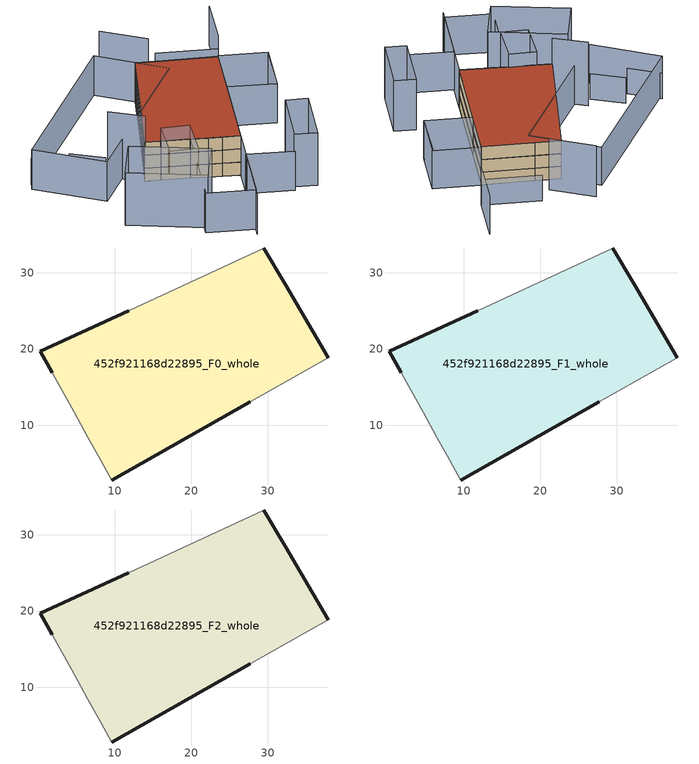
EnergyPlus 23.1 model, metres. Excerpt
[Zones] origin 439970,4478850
452f921168d22895_F0_whole
 floor ground (EU_floor_Construction): 27.71,13.1 37.92,18.86 32.3,28.46 29.51,33.23 11.79,25.03 0.21,19.68 1.78,16.87 4.64,11.75 6.44,8.47 7.79,6.03 9.59,2.85 z0
 wall outside (EU_wall_Construction): 1.78,16.87 0.21,19.68 11.79,25.03 / 29.51,33.23 32.3,28.46 37.92,18.86 / 27.71,13.1 9.59,2.85 z0:3
 wall adiabatic (EU_wall_Construction): 9.59,2.85 7.79,6.03 6.44,8.47 4.64,11.75 1.78,16.87 / 11.79,25.03 29.51,33.23 / 37.92,18.86 27.71,13.1 z0:3
452f921168d22895_F1_whole
 floor to 452f921168d22895_F0_whole (EU_floor_Construction): 27.71,13.1 37.92,18.86 32.3,28.46 29.51,33.23 11.79,25.03 0.21,19.68 1.78,16.87 4.64,11.75 6.44,8.47 7.79,6.03 9.59,2.85 z3
 wall outside (EU_wall_Construction): 1.78,16.87 0.21,19.68 11.79,25.03 / 29.51,33.23 32.3,28.46 37.92,18.86 / 27.71,13.1 9.59,2.85 z3:6
 wall adiabatic (EU_wall_Construction): 9.59,2.85 7.79,6.03 6.44,8.47 4.64,11.75 1.78,16.87 / 11.79,25.03 29.51,33.23 / 37.92,18.86 27.71,13.1 z3:6
452f921168d22895_F2_whole
 floor to 452f921168d22895_F1_whole (EU_floor_Construction): 27.71,13.1 37.92,18.86 32.3,28.46 29.51,33.23 11.79,25.03 0.21,19.68 1.78,16.87 4.64,11.75 6.44,8.47 7.79,6.03 9.59,2.85 z6
 wall outside (EU_wall_Construction): 1.78,16.87 0.21,19.68 11.79,25.03 / 29.51,33.23 32.3,28.46 37.92,18.86 / 27.71,13.1 9.59,2.85 z6:9
 wall adiabatic (EU_wall_Construction): 9.59,2.85 7.79,6.03 6.44,8.47 4.64,11.75 1.78,16.87 / 11.79,25.03 29.51,33.23 / 37.92,18.86 27.71,13.1 z6:9
 roof outside (EU_roof_Construction): 32.3,28.46 37.92,18.86 27.71,13.1 9.59,2.85 7.79,6.03 6.44,8.47 4.64,11.75 1.78,16.87 0.21,19.68 11.79,25.03 29.51,33.23 z9
shading: 45.73,21.88 56.26,27.97 / -11.39,-8.94 2.99,-0.88 / 2.99,-0.88 7.85,-9.57 / 32.64,4.22 42.99,10.21 / 9.65,2.88 -9.66,-8.02 / -9.66,-8.02 -14.66,0.84 / -14.66,0.84 4.64,11.75 / 4.64,11.75 9.65,2.88 / 27,12.69 38.05,18.94 / 38.05,18.94 43.07,10.06 / 43.07,10.06 32.01,3.82 / 32.01,3.82 27,12.69 / -10.89,39.59 28.99,41.97 / 28.99,41.97 29.93,26.12 / 29.93,26.12 -9.94,23.74 / -9.94,23.74 -10.89,39.59 z0:9; 34.55,32.48 33.77,42.61 / 9.16,-8.85 21.42,-2.02 / 21.42,-2.02 23.67,-6.07 / 23.67,-6.07 11.42,-12.9 / 11.42,-12.9 9.16,-8.85 / -12.57,1.04 -17.76,16.81 / -17.76,16.81 -7.52,20.18 / -7.52,20.18 -2.33,4.41 / -2.33,4.41 -12.57,1.04 / 4.89,11.9 -3.17,6.87 / -3.17,6.87 -6.27,11.84 / -6.27,11.84 1.79,16.87 / 1.79,16.87 4.89,11.9 z0:12; -0.97,27.17 0.22,19.65 z0:15; -4.67,34.01 -3.6,26.52 / 45.7,21.85 39.39,32.83 / -9.25,40.27 -8.53,32.8 z0:6
[Building]
EU S2 Campaign: North Axis=0; Terrain=City; Solar Distribution=FullExterior
[Site:Location]
Madrid: Latitude=40.5; Longitude=-3.5; Time Zone=1; Elevation=609
[SizingPeriod:WeatherFileDays]
AnnualSizingPeriod: Begin Month=1; Begin Day of Month=1; End Month=12; End Day of Month=31; Day of Week for Start Day=Monday; Use Weather File Daylight Saving Period=No; Use Weather File Rain and Snow Indicators=No
[MATERIAL]
EU_InternalMass_Material: Roughness=MediumRough; Thickness=0.1; Conductivity=1; Density=1800; Specific Heat=900; Thermal Absorptance=0.9; Solar Absorptance=0.7; Visible Absorptance=0.7
[MATERIAL:NOMASS] Roughness=MediumRough; Thermal Absorptance=0.9; Solar Absorptance=0.7; Visible Absorptance=0.7
Name | Thermal Resistance
EU_wall_NoMass | 0.419739
EU_roof_NoMass | 0.352165
EU_floor_NoMass | 0.608284
[CONSTRUCTION]
EU_wall_Construction: EU_wall_NoMass
EU_roof_Construction: EU_roof_NoMass
EU_floor_Construction: EU_floor_NoMass
EU_InternalMass_Construction: EU_InternalMass_Material
[ZONE] Type=1; Multiplier=1; Ceiling Height=autocalculate; Volume=1742.64; Floor Area=autocalculate; Part of Total Floor Area=Yes
452f921168d22895_F0_whole; 452f921168d22895_F1_whole; 452f921168d22895_F2_whole
[INTERNALMASS] Construction=EU_InternalMass_Construction; Surface Area=501.28
Name | Zone or ZoneList
452f921168d22895_F0_whole_EU_InternalMass | 452f921168d22895_F0_whole
452f921168d22895_F1_whole_EU_InternalMass | 452f921168d22895_F1_whole
452f921168d22895_F2_whole_EU_InternalMass | 452f921168d22895_F2_whole
[OTHEREQUIPMENT] Fuel Type=Electricity; Design Level Calculation Method=Watts/Area; Power per Zone Floor Area=1; Fraction Latent=0; Fraction Radiant=0; Fraction Lost=0; Carbon Dioxide Generation Rate=0; EndUse Subcategory=EU_Step8_InternalGains
Name | Zone or ZoneList or Space or SpaceList | Schedule
EU_Step8_InternalGain_452f921168d22895_F0_whole_f000 | 452f921168d22895_F0_whole | EU_Step8_GainSchedule_452f921168d22895_F0_whole_f000
EU_Step8_InternalGain_452f921168d22895_F1_whole_f000 | 452f921168d22895_F1_whole | EU_Step8_GainSchedule_452f921168d22895_F1_whole_f000
EU_Step8_InternalGain_452f921168d22895_F2_whole_f000 | 452f921168d22895_F2_whole | EU_Step8_GainSchedule_452f921168d22895_F2_whole_f000
[ZONEVENTILATION:DESIGNFLOWRATE] Schedule=EU_AlwaysOn; Design Flow Rate Calculation Method=AirChanges/Hour; Air Changes per Hour=0.703302; Ventilation Type=Natural; Fan Pressure Rise=0; Fan Total Efficiency=1; Constant Term Coefficient=1; Temperature Term Coefficient=0; Velocity Term Coefficient=0; Velocity Squared Term Coefficient=0; Minimum Indoor Temperature=-100; Maximum Indoor Temperature=100; Delta Temperature=-100; Minimum Outdoor Temperature=-100; Maximum Outdoor Temperature=100; Maximum Wind Speed=40
Name | Zone or ZoneList or Space or SpaceList
EU_ConstantAir_452f921168d22895_F0_whole | 452f921168d22895_F0_whole
EU_ConstantAir_452f921168d22895_F1_whole | 452f921168d22895_F1_whole
EU_ConstantAir_452f921168d22895_F2_whole | 452f921168d22895_F2_whole
[HVACTEMPLATE:THERMOSTAT] Constant Heating Setpoint=20; Constant Cooling Setpoint=50
EU_HeatOnly_452f921168d22895_F0_whole; EU_HeatOnly_452f921168d22895_F1_whole; EU_HeatOnly_452f921168d22895_F2_whole
[HVACTEMPLATE:ZONE:IDEALLOADSAIRSYSTEM] System Availability Schedule=EU_AlwaysOn; Maximum Heating Supply Air Temperature=50; Minimum Cooling Supply Air Temperature=13; Maximum Heating Supply Air Humidity Ratio=0.0156; Minimum Cooling Supply Air Humidity Ratio=0.0077; Heating Limit=NoLimit; Cooling Limit=NoLimit; Heating Availability Schedule=EU_AlwaysOn; Cooling Availability Schedule=EU_CoolingOff; Dehumidification Control Type=ConstantSensibleHeatRatio; Cooling Sensible Heat Ratio=0.7; Dehumidification Setpoint=60; Humidification Control Type=None; Humidification Setpoint=30; Outdoor Air Method=None; Outdoor Air Flow Rate per Person=0.00944; Outdoor Air Flow Rate per Zone Floor Area=0; Outdoor Air Flow Rate per Zone=0; Demand Controlled Ventilation Type=None; Outdoor Air Economizer Type=NoEconomizer; Heat Recovery Type=None; Sensible Heat Recovery Effectiveness=0.7; Latent Heat Recovery Effectiveness=0.65
Name | Template Thermostat
452f921168d22895_F0_whole | EU_HeatOnly_452f921168d22895_F0_whole
452f921168d22895_F1_whole | EU_HeatOnly_452f921168d22895_F1_whole
452f921168d22895_F2_whole | EU_HeatOnly_452f921168d22895_F2_whole
[SIZING:ZONE] Zone Cooling Design Supply Air Temperature Input Method=SupplyAirTemperature; Zone Cooling Design Supply Air Temperature=13; Zone Heating Design Supply Air Temperature Input Method=SupplyAirTemperature; Zone Heating Design Supply Air Temperature=50; Zone Cooling Design Supply Air Humidity Ratio=0.008; Zone Heating Design Supply Air Humidity Ratio=0.008; Cooling Design Air Flow Method=DesignDay; Cooling Design Air Flow Rate=0; Cooling Minimum Air Flow per Zone Floor Area=0.000762; Cooling Minimum Air Flow=0; Cooling Minimum Air Flow Fraction=0.2; Heating Design Air Flow Method=DesignDay; Heating Design Air Flow Rate=0; Heating Maximum Air Flow per Zone Floor Area=0.002032; Heating Maximum Air Flow=0.141576; Heating Maximum Air Flow Fraction=0.3; Account for Dedicated Outdoor Air System=No; Dedicated Outdoor Air System Control Strategy=NeutralSupplyAir; Dedicated Outdoor Air Low Setpoint Temperature for Design=autosize; Dedicated Outdoor Air High Setpoint Temperature for Design=autosize; Zone Load Sizing Method=Sensible Load Only No Latent Load; Zone Latent Cooling Design Supply Air Humidity Ratio Input Method=HumidityRatioDifference; Zone Cooling Design Supply Air Humidity Ratio Difference=0.005; Zone Latent Heating Design Supply Air Humidity Ratio Input Method=HumidityRatioDifference; Zone Humidification Design Supply Air Humidity Ratio Difference=0.005
452f921168d22895_F0_whole; 452f921168d22895_F1_whole; 452f921168d22895_F2_whole
[SCHEDULE:CONSTANT]
Name | Hourly Value
EU_AlwaysOn | 1
EU_CoolingOff | 0
[SCHEDULE:FILE] Column Number=1; Rows to Skip at Top=0; Number of Hours of Data=8760; Column Separator=Comma; Interpolate to Timestep=No; Minutes per Item=60; Adjust Schedule for Daylight Savings=Yes
Name | File
EU_Step8_GainSchedule_452f921168d22895_F0_whole_f000 | ../../schedules/452f921168d22895/452f921168d22895_F0_whole_f000_gain.csv
EU_Step8_GainSchedule_452f921168d22895_F1_whole_f000 | ../../schedules/452f921168d22895/452f921168d22895_F1_whole_f000_gain.csv
EU_Step8_GainSchedule_452f921168d22895_F2_whole_f000 | ../../schedules/452f921168d22895/452f921168d22895_F2_whole_f000_gain.csv
